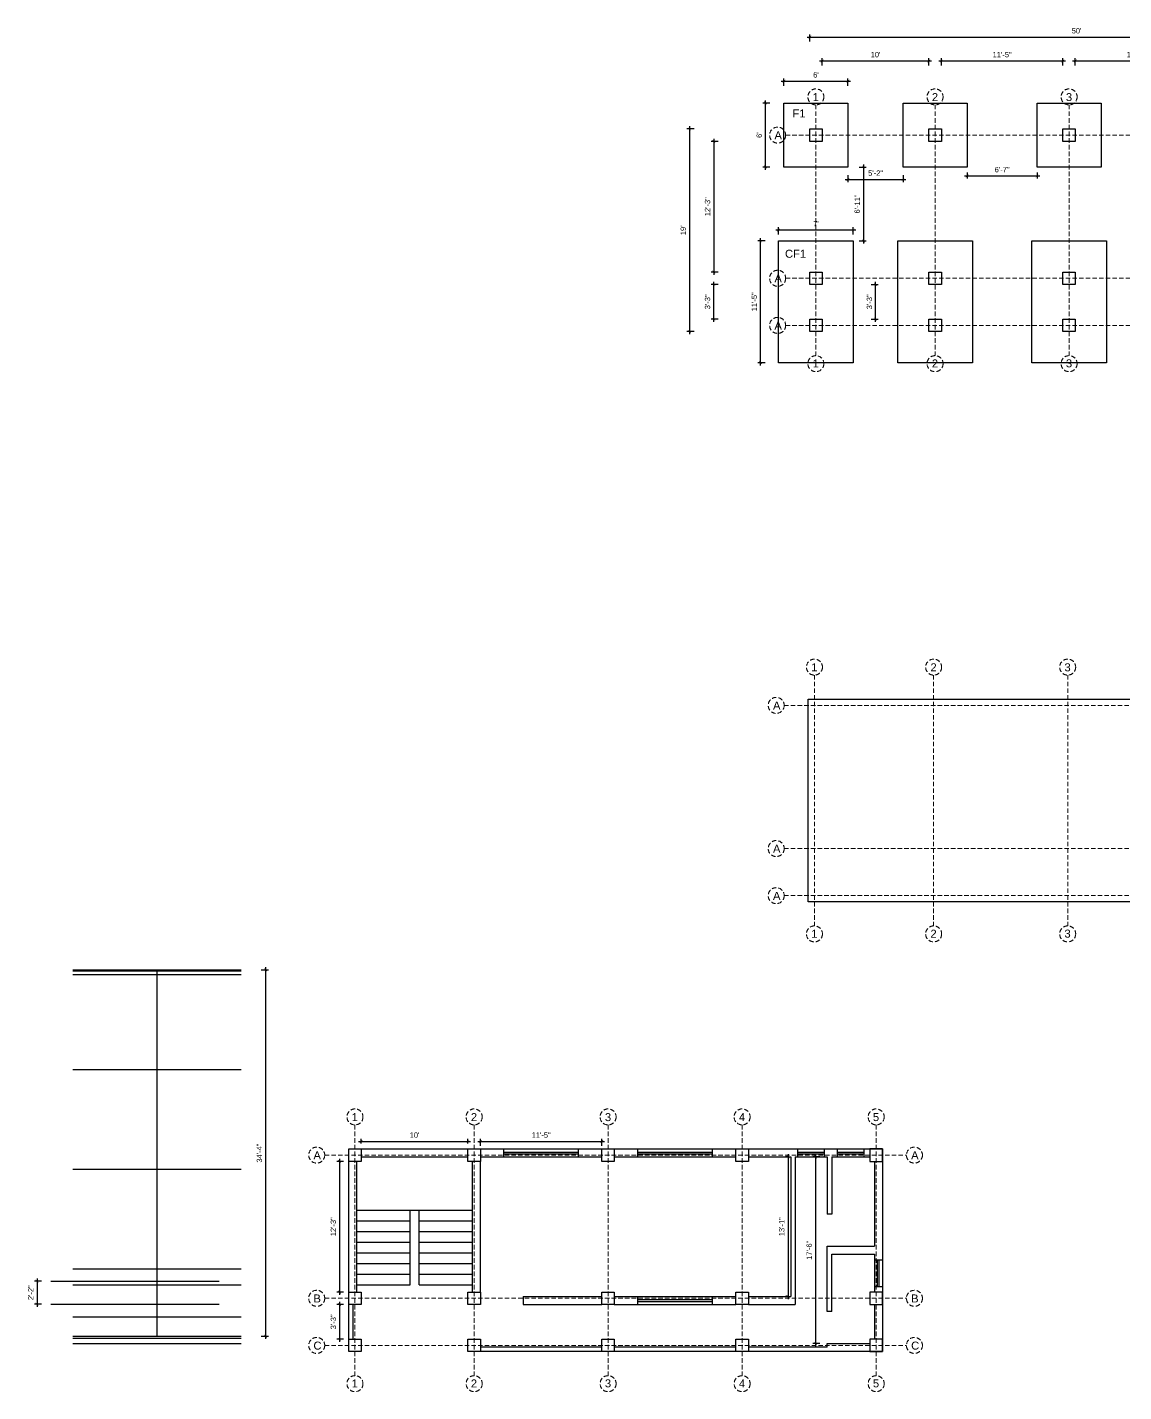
# Model space of a CAD drawing. Header units: inches. Extents: x 135 to 12999, y 9074 to 13214.
# Drawn here: x 135 to 1368, y 11680 to 13214 of the extents above; entities that cross this region are included whole.
import ezdxf

# ---------------------------------------------------------------- set-up
doc = ezdxf.new("R2010")
doc.units = ezdxf.units.IN
doc.header["$MEASUREMENT"] = 0
doc.linetypes.add('HIDDEN', pattern=[0.375, 0.25, -0.125])
doc.layers.add('ns_DIMS', color=1, linetype='Continuous', lineweight=0)
doc.styles.add('arial 1000', font='arial.ttf')
doc.styles.get("Standard").update_dxf_attribs({"font": 'arial.ttf'})
doc.dimstyles.new("1-8'", dxfattribs={"dimtxt": 6, "dimasz": 3, "dimexe": 3, "dimexo": 6, "dimgap": 4, "dimtad": 1, "dimdec": 0, "dimzin": 0, "dimdsep": 46, "dimlunit": 4, "dimtxsty": 'arial 1000', "dimblk": 'ARCHTICK', "dimcen": 8, "dimdle": 3, "dimclrt": 7, "dimazin": 0, "dimtfac": 1, "dimtdec": 0, "dimtix": 1, "dimtmove": 2, "dimatfit": 3, "dimfxl": 5, "dimfxlon": 1, "dimarcsym": 0})

# ---------------------------------------------------------------- blocks, each defined once
blk = doc.blocks.new('grid')
at = {"layer": 'ns_DIMS', "linetype": 'HIDDEN', "ltscale": 20}
for p, q in [((1020.5, 12485.5), (1020.5, 12203.5)), ((1154.5, 12485.5), (1154.5, 12203.5)), ((1305.2, 12485.5), (1305.2, 12203.5)), ((1455.9, 12485.5), (1455.9, 12203.5)), ((1606.5, 12485.5), (1606.5, 12203.5)), ((986.5, 12451.5), (1640.5, 12451.5)), ((986.5, 12290.5), (1640.5, 12290.5)), ((986.5, 12237.5), (1640.5, 12237.5))]:
    blk.add_line(p, q, dxfattribs=at)
for centre in [(1020.5, 12494.5), (1154.5, 12494.5), (1305.2, 12494.5), (1455.9, 12494.5), (1606.5, 12494.5), (977.5, 12451.5), (1649.5, 12451.5), (977.5, 12290.5), (1649.5, 12290.5), (977.5, 12237.5), (1649.5, 12237.5), (1020.5, 12194.5), (1154.5, 12194.5), (1305.2, 12194.5), (1455.9, 12194.5), (1606.5, 12194.5)]:
    blk.add_circle(centre, 9, dxfattribs=at)
at = {"layer": 'ns_DIMS', "linetype": 'HIDDEN', "ltscale": 20, "char_height": 9}
for s, insert, attachment_point in [('1', (1016.9, 12498.8), 1), ('2', (1150.9, 12498.8), 1), ('3', (1301.6, 12498.8), 1), ('4', (1452.2, 12498.8), 1), ('5', (1602.9, 12498.8), 1), ('A', (973.9, 12455.8), 1), ('A', (1645.9, 12455.8), 1), ('A', (973.9, 12294.8), 1), ('A', (1645.9, 12294.8), 1), ('A', (973.9, 12241.8), 1), ('A', (1645.9, 12241.8), 1), ('1', (1016.9, 12190.2), 7), ('2', (1150.9, 12190.2), 7), ('3', (1301.6, 12190.2), 7), ('4', (1452.2, 12190.2), 7), ('5', (1602.9, 12190.2), 7)]:
    blk.add_mtext_dynamic_manual_height_columns(s, width=7.992, gutter_width=1, heights=[0], dxfattribs=dict(at, insert=insert, attachment_point=attachment_point))
blk = doc.blocks.new('_ArchTick')
at = {"color": 0, "const_width": 0.15}
blk.add_lwpolyline([(-0.5, -0.5), (0.5, 0.5)], dxfattribs=at)
blk = doc.blocks.new('*D604')
at = {"layer": 'Defpoints', "color": 0, "lineweight": -2, "transparency": 16777216}
for p, q in [((983.2, 13153.4), (1061.2, 13153.4)), ((986.2, 13148.4), (986.2, 13156.4)), ((1058.2, 13148.4), (1058.2, 13156.4))]:
    blk.add_line(p, q, dxfattribs=at)
at = {"layer": 'Defpoints', "color": 0, "transparency": 16777216}
for p in [(1058.2, 13153.4), (986.2, 13128.8), (1058.2, 13128.8)]:
    blk.add_point(p, dxfattribs=at)
at = {"layer": 'Defpoints', "color": 0, "lineweight": -2, "transparency": 16777216, "xscale": 3, "yscale": 3, "zscale": 3, "rotation": 180}
blk.add_blockref('_ArchTick', (986.2, 13153.4), dxfattribs=at)
at = {"layer": 'Defpoints', "color": 0, "lineweight": -2, "transparency": 16777216, "xscale": 3, "yscale": 3, "zscale": 3}
blk.add_blockref('_ArchTick', (1058.2, 13153.4), dxfattribs=at)
at = {"layer": 'Defpoints', "color": 7, "transparency": 16777216, "insert": (1022.2, 13160.5), "char_height": 6, "attachment_point": 5, "style": 'arial 1000'}
blk.add_mtext("6'", dxfattribs=at)
blk = doc.blocks.new('*D605')
at = {"layer": 'Defpoints', "color": 0, "lineweight": -2, "transparency": 16777216}
for p, q in [((970.5, 13128.8), (962.5, 13128.8)), ((965.5, 13053.8), (965.5, 13131.8)), ((970.5, 13056.8), (962.5, 13056.8))]:
    blk.add_line(p, q, dxfattribs=at)
at = {"layer": 'Defpoints', "color": 0, "transparency": 16777216}
for p in [(965.5, 13128.8), (986.2, 13128.8), (986.2, 13056.8)]:
    blk.add_point(p, dxfattribs=at)
at = {"layer": 'Defpoints', "color": 0, "lineweight": -2, "transparency": 16777216, "xscale": 3, "yscale": 3, "zscale": 3}
for p, rotation in [((965.5, 13128.8), 90), ((965.5, 13056.8), 270)]:
    blk.add_blockref('_ArchTick', p, dxfattribs=dict(at, rotation=rotation))
at = {"layer": 'Defpoints', "color": 7, "transparency": 16777216, "insert": (958.4, 13092.8), "char_height": 6, "attachment_point": 5, "rotation": 90, "style": 'arial 1000'}
blk.add_mtext("6'", dxfattribs=at)
blk = doc.blocks.new('*D606')
at = {"layer": 'Defpoints', "color": 0, "lineweight": -2, "transparency": 16777216}
for p, q in [((977.2, 12986.1), (1067.2, 12986.1)), ((980.2, 12981.1), (980.2, 12989.1)), ((1064.2, 12981.1), (1064.2, 12989.1))]:
    blk.add_line(p, q, dxfattribs=at)
at = {"layer": 'Defpoints', "color": 0, "transparency": 16777216}
for p in [(1064.2, 12986.1), (980.2, 12973.8), (1064.2, 12973.8)]:
    blk.add_point(p, dxfattribs=at)
at = {"layer": 'Defpoints', "color": 0, "lineweight": -2, "transparency": 16777216, "xscale": 3, "yscale": 3, "zscale": 3, "rotation": 180}
blk.add_blockref('_ArchTick', (980.2, 12986.1), dxfattribs=at)
at = {"layer": 'Defpoints', "color": 0, "lineweight": -2, "transparency": 16777216, "xscale": 3, "yscale": 3, "zscale": 3}
blk.add_blockref('_ArchTick', (1064.2, 12986.1), dxfattribs=at)
at = {"layer": 'Defpoints', "color": 7, "transparency": 16777216, "insert": (1022.2, 12993.1), "char_height": 6, "attachment_point": 5, "style": 'arial 1000'}
blk.add_mtext("7'", dxfattribs=at)
blk = doc.blocks.new('*D607')
at = {"layer": 'Defpoints', "color": 0, "lineweight": -2, "transparency": 16777216}
for p, q in [((964.9, 12973.8), (956.9, 12973.8)), ((959.9, 12833.8), (959.9, 12976.8)), ((964.9, 12836.8), (956.9, 12836.8))]:
    blk.add_line(p, q, dxfattribs=at)
at = {"layer": 'Defpoints', "color": 0, "transparency": 16777216}
for p in [(959.9, 12973.8), (980.2, 12973.8), (980.2, 12836.8)]:
    blk.add_point(p, dxfattribs=at)
at = {"layer": 'Defpoints', "color": 0, "lineweight": -2, "transparency": 16777216, "xscale": 3, "yscale": 3, "zscale": 3}
for p, rotation in [((959.9, 12973.8), 90), ((959.9, 12836.8), 270)]:
    blk.add_blockref('_ArchTick', p, dxfattribs=dict(at, rotation=rotation))
at = {"layer": 'Defpoints', "color": 7, "transparency": 16777216, "insert": (952.9, 12905.3), "char_height": 6, "attachment_point": 5, "rotation": 90, "style": 'arial 1000'}
blk.add_mtext('11\'-5"', dxfattribs=at)
blk = doc.blocks.new('*D608')
at = {"layer": 'Defpoints', "color": 0, "lineweight": -2, "transparency": 16777216}
for p, q in [((1026.2, 13176.2), (1152.2, 13176.2)), ((1029.2, 13171.2), (1029.2, 13179.2)), ((1149.2, 13171.2), (1149.2, 13179.2))]:
    blk.add_line(p, q, dxfattribs=at)
at = {"layer": 'Defpoints', "color": 0, "transparency": 16777216}
for p in [(1149.2, 13176.2), (1029.2, 13099.8), (1149.2, 13099.8)]:
    blk.add_point(p, dxfattribs=at)
at = {"layer": 'Defpoints', "color": 0, "lineweight": -2, "transparency": 16777216, "xscale": 3, "yscale": 3, "zscale": 3, "rotation": 180}
blk.add_blockref('_ArchTick', (1029.2, 13176.2), dxfattribs=at)
at = {"layer": 'Defpoints', "color": 0, "lineweight": -2, "transparency": 16777216, "xscale": 3, "yscale": 3, "zscale": 3}
blk.add_blockref('_ArchTick', (1149.2, 13176.2), dxfattribs=at)
at = {"layer": 'Defpoints', "color": 7, "transparency": 16777216, "insert": (1089.2, 13183.3), "char_height": 6, "attachment_point": 5, "style": 'arial 1000'}
blk.add_mtext("10'", dxfattribs=at)
blk = doc.blocks.new('*D609')
at = {"layer": 'Defpoints', "color": 0, "lineweight": -2, "transparency": 16777216}
for p, q in [((1160.2, 13176.2), (1302.8, 13176.2)), ((1163.2, 13171.2), (1163.2, 13179.2)), ((1299.8, 13171.2), (1299.8, 13179.2))]:
    blk.add_line(p, q, dxfattribs=at)
at = {"layer": 'Defpoints', "color": 0, "transparency": 16777216}
for p in [(1299.8, 13176.2), (1163.2, 13099.8), (1299.8, 13099.8)]:
    blk.add_point(p, dxfattribs=at)
at = {"layer": 'Defpoints', "color": 0, "lineweight": -2, "transparency": 16777216, "xscale": 3, "yscale": 3, "zscale": 3, "rotation": 180}
blk.add_blockref('_ArchTick', (1163.2, 13176.2), dxfattribs=at)
at = {"layer": 'Defpoints', "color": 0, "lineweight": -2, "transparency": 16777216, "xscale": 3, "yscale": 3, "zscale": 3}
blk.add_blockref('_ArchTick', (1299.8, 13176.2), dxfattribs=at)
at = {"layer": 'Defpoints', "color": 7, "transparency": 16777216, "insert": (1231.5, 13183.3), "char_height": 6, "attachment_point": 5, "style": 'arial 1000'}
blk.add_mtext('11\'-5"', dxfattribs=at)
blk = doc.blocks.new('*D610')
at = {"layer": 'Defpoints', "color": 0, "lineweight": -2, "transparency": 16777216}
for p, q in [((1310.8, 13176.2), (1453.5, 13176.2)), ((1313.8, 13171.2), (1313.8, 13179.2)), ((1450.5, 13171.2), (1450.5, 13179.2))]:
    blk.add_line(p, q, dxfattribs=at)
at = {"layer": 'Defpoints', "color": 0, "transparency": 16777216}
for p in [(1450.5, 13176.2), (1313.8, 13099.8), (1450.5, 13099.8)]:
    blk.add_point(p, dxfattribs=at)
at = {"layer": 'Defpoints', "color": 0, "lineweight": -2, "transparency": 16777216, "xscale": 3, "yscale": 3, "zscale": 3, "rotation": 180}
blk.add_blockref('_ArchTick', (1313.8, 13176.2), dxfattribs=at)
at = {"layer": 'Defpoints', "color": 0, "lineweight": -2, "transparency": 16777216, "xscale": 3, "yscale": 3, "zscale": 3}
blk.add_blockref('_ArchTick', (1450.5, 13176.2), dxfattribs=at)
at = {"layer": 'Defpoints', "color": 7, "transparency": 16777216, "insert": (1382.2, 13183.3), "char_height": 6, "attachment_point": 5, "style": 'arial 1000'}
blk.add_mtext('11\'-5"', dxfattribs=at)
blk = doc.blocks.new('*D612')
at = {"layer": 'Defpoints', "color": 0, "lineweight": -2, "transparency": 16777216}
for p, q in [((907.4, 13088.8), (907.4, 12935.8)), ((912.4, 13085.8), (904.4, 13085.8)), ((912.4, 12938.8), (904.4, 12938.8))]:
    blk.add_line(p, q, dxfattribs=at)
at = {"layer": 'Defpoints', "color": 0, "transparency": 16777216}
for p in [(1015.2, 13085.8), (907.4, 12938.8), (1015.2, 12938.8)]:
    blk.add_point(p, dxfattribs=at)
at = {"layer": 'Defpoints', "color": 0, "lineweight": -2, "transparency": 16777216, "xscale": 3, "yscale": 3, "zscale": 3}
for p, rotation in [((907.4, 13085.8), 90), ((907.4, 12938.8), 270)]:
    blk.add_blockref('_ArchTick', p, dxfattribs=dict(at, rotation=rotation))
at = {"layer": 'Defpoints', "color": 7, "transparency": 16777216, "insert": (900.3, 13012.3), "char_height": 6, "attachment_point": 5, "rotation": 90, "style": 'arial 1000'}
blk.add_mtext('12\'-3"', dxfattribs=at)
blk = doc.blocks.new('*D613')
at = {"layer": 'Defpoints', "color": 0, "lineweight": -2, "transparency": 16777216}
for p, q in [((912.4, 12924.8), (904.4, 12924.8)), ((907.4, 12882.8), (907.4, 12927.8)), ((912.4, 12885.8), (904.4, 12885.8))]:
    blk.add_line(p, q, dxfattribs=at)
at = {"layer": 'Defpoints', "color": 0, "transparency": 16777216}
for p in [(907.4, 12924.8), (1015.2, 12924.8), (1015.2, 12885.8)]:
    blk.add_point(p, dxfattribs=at)
at = {"layer": 'Defpoints', "color": 0, "lineweight": -2, "transparency": 16777216, "xscale": 3, "yscale": 3, "zscale": 3}
for p, rotation in [((907.4, 12924.8), 90), ((907.4, 12885.8), 270)]:
    blk.add_blockref('_ArchTick', p, dxfattribs=dict(at, rotation=rotation))
at = {"layer": 'Defpoints', "color": 7, "transparency": 16777216, "insert": (900.3, 12905.3), "char_height": 6, "attachment_point": 5, "rotation": 90, "style": 'arial 1000'}
blk.add_mtext('3\'-3"', dxfattribs=at)
blk = doc.blocks.new('*D614')
at = {"layer": 'Defpoints', "color": 0, "lineweight": -2, "transparency": 16777216}
for p, q in [((507.9, 11961.2), (633.9, 11961.2)), ((510.9, 11958.7), (510.9, 11964.2)), ((630.9, 11958.7), (630.9, 11964.2))]:
    blk.add_line(p, q, dxfattribs=at)
at = {"layer": 'Defpoints', "color": 0, "transparency": 16777216}
for p in [(630.9, 11961.2), (510.9, 11952.7), (630.9, 11952.7)]:
    blk.add_point(p, dxfattribs=at)
at = {"layer": 'Defpoints', "color": 0, "lineweight": -2, "transparency": 16777216, "xscale": 3, "yscale": 3, "zscale": 3, "rotation": 180}
blk.add_blockref('_ArchTick', (510.9, 11961.2), dxfattribs=at)
at = {"layer": 'Defpoints', "color": 0, "lineweight": -2, "transparency": 16777216, "xscale": 3, "yscale": 3, "zscale": 3}
blk.add_blockref('_ArchTick', (630.9, 11961.2), dxfattribs=at)
at = {"layer": 'Defpoints', "color": 7, "transparency": 16777216, "insert": (570.9, 11968.2), "char_height": 6, "attachment_point": 5, "style": 'arial 1000'}
blk.add_mtext("10'", dxfattribs=at)
blk = doc.blocks.new('*D615')
at = {"layer": 'Defpoints', "color": 0, "lineweight": -2, "transparency": 16777216}
for p, q in [((490.9, 11938.7), (483.6, 11938.7)), ((486.6, 11941.7), (486.6, 11788.7)), ((490.9, 11791.7), (483.6, 11791.7))]:
    blk.add_line(p, q, dxfattribs=at)
at = {"layer": 'Defpoints', "color": 0, "transparency": 16777216}
for p in [(496.9, 11938.7), (486.6, 11791.7), (496.9, 11791.7)]:
    blk.add_point(p, dxfattribs=at)
at = {"layer": 'Defpoints', "color": 0, "lineweight": -2, "transparency": 16777216, "xscale": 3, "yscale": 3, "zscale": 3}
for p, rotation in [((486.6, 11938.7), 90), ((486.6, 11791.7), 270)]:
    blk.add_blockref('_ArchTick', p, dxfattribs=dict(at, rotation=rotation))
at = {"layer": 'Defpoints', "color": 7, "transparency": 16777216, "insert": (479.6, 11865.2), "char_height": 6, "attachment_point": 5, "rotation": 90, "style": 'arial 1000'}
blk.add_mtext('12\'-3"', dxfattribs=at)
blk = doc.blocks.new('*D616')
at = {"layer": 'Defpoints', "color": 0, "lineweight": -2, "transparency": 16777216}
for p, q in [((490.9, 11777.7), (483.6, 11777.7)), ((486.6, 11780.7), (486.6, 11735.7)), ((490.9, 11738.7), (483.6, 11738.7))]:
    blk.add_line(p, q, dxfattribs=at)
at = {"layer": 'Defpoints', "color": 0, "transparency": 16777216}
for p in [(496.9, 11777.7), (486.6, 11738.7), (496.9, 11738.7)]:
    blk.add_point(p, dxfattribs=at)
at = {"layer": 'Defpoints', "color": 0, "lineweight": -2, "transparency": 16777216, "xscale": 3, "yscale": 3, "zscale": 3}
for p, rotation in [((486.6, 11777.7), 90), ((486.6, 11738.7), 270)]:
    blk.add_blockref('_ArchTick', p, dxfattribs=dict(at, rotation=rotation))
at = {"layer": 'Defpoints', "color": 7, "transparency": 16777216, "insert": (479.6, 11758.2), "char_height": 6, "attachment_point": 5, "rotation": 90, "style": 'arial 1000'}
blk.add_mtext('3\'-3"', dxfattribs=at)
blk = doc.blocks.new('*D617')
at = {"layer": 'Defpoints', "color": 0, "lineweight": -2, "transparency": 16777216}
for p, q in [((641.9, 11961.2), (784.5, 11961.2)), ((644.9, 11956.2), (644.9, 11964.2)), ((781.5, 11956.2), (781.5, 11964.2))]:
    blk.add_line(p, q, dxfattribs=at)
at = {"layer": 'Defpoints', "color": 0, "transparency": 16777216}
for p in [(781.5, 11961.2), (644.9, 11943.7), (781.5, 11943.7)]:
    blk.add_point(p, dxfattribs=at)
at = {"layer": 'Defpoints', "color": 0, "lineweight": -2, "transparency": 16777216, "xscale": 3, "yscale": 3, "zscale": 3, "rotation": 180}
blk.add_blockref('_ArchTick', (644.9, 11961.2), dxfattribs=at)
at = {"layer": 'Defpoints', "color": 0, "lineweight": -2, "transparency": 16777216, "xscale": 3, "yscale": 3, "zscale": 3}
blk.add_blockref('_ArchTick', (781.5, 11961.2), dxfattribs=at)
at = {"layer": 'Defpoints', "color": 7, "transparency": 16777216, "insert": (713.2, 11968.2), "char_height": 6, "attachment_point": 5, "style": 'arial 1000'}
blk.add_mtext('11\'-5"', dxfattribs=at)
blk = doc.blocks.new('*D618')
at = {"layer": 'Defpoints', "color": 0, "lineweight": -2, "transparency": 16777216}
for p, q in [((1055.2, 13042.9), (1123.2, 13042.9)), ((1058.2, 13047.9), (1058.2, 13039.9)), ((1120.2, 13047.9), (1120.2, 13039.9))]:
    blk.add_line(p, q, dxfattribs=at)
at = {"layer": 'Defpoints', "color": 0, "transparency": 16777216}
for p in [(1058.2, 13056.8), (1120.2, 13056.8), (1120.2, 13042.9)]:
    blk.add_point(p, dxfattribs=at)
at = {"layer": 'Defpoints', "color": 0, "lineweight": -2, "transparency": 16777216, "xscale": 3, "yscale": 3, "zscale": 3, "rotation": 180}
blk.add_blockref('_ArchTick', (1058.2, 13042.9), dxfattribs=at)
at = {"layer": 'Defpoints', "color": 0, "lineweight": -2, "transparency": 16777216, "xscale": 3, "yscale": 3, "zscale": 3}
blk.add_blockref('_ArchTick', (1120.2, 13042.9), dxfattribs=at)
at = {"layer": 'Defpoints', "color": 7, "transparency": 16777216, "insert": (1089.2, 13050), "char_height": 6, "attachment_point": 5, "style": 'arial 1000'}
blk.add_mtext('5\'-2"', dxfattribs=at)
blk = doc.blocks.new('*D619')
at = {"layer": 'Defpoints', "color": 0, "lineweight": -2, "transparency": 16777216}
for p, q in [((1075.6, 13059.8), (1075.6, 12970.8)), ((1070.6, 13056.8), (1078.6, 13056.8)), ((1070.6, 12973.8), (1078.6, 12973.8))]:
    blk.add_line(p, q, dxfattribs=at)
at = {"layer": 'Defpoints', "color": 0, "transparency": 16777216}
for p in [(1058.2, 13056.8), (1064.2, 12973.8), (1075.6, 12973.8)]:
    blk.add_point(p, dxfattribs=at)
at = {"layer": 'Defpoints', "color": 0, "lineweight": -2, "transparency": 16777216, "xscale": 3, "yscale": 3, "zscale": 3}
for p, rotation in [((1075.6, 13056.8), 90), ((1075.6, 12973.8), 270)]:
    blk.add_blockref('_ArchTick', p, dxfattribs=dict(at, rotation=rotation))
at = {"layer": 'Defpoints', "color": 7, "transparency": 16777216, "insert": (1068.6, 13015.3), "char_height": 6, "attachment_point": 5, "rotation": 90, "style": 'arial 1000'}
blk.add_mtext('6\'-11"', dxfattribs=at)
blk = doc.blocks.new('*D620')
at = {"layer": 'Defpoints', "color": 0, "lineweight": -2, "transparency": 16777216}
for p, q in [((1189.2, 13046.9), (1273.8, 13046.9)), ((1192.2, 13050.8), (1192.2, 13043.9)), ((1270.8, 13050.8), (1270.8, 13043.9))]:
    blk.add_line(p, q, dxfattribs=at)
at = {"layer": 'Defpoints', "color": 0, "transparency": 16777216}
for p in [(1192.2, 13056.8), (1270.8, 13056.8), (1270.8, 13046.9)]:
    blk.add_point(p, dxfattribs=at)
at = {"layer": 'Defpoints', "color": 0, "lineweight": -2, "transparency": 16777216, "xscale": 3, "yscale": 3, "zscale": 3, "rotation": 180}
blk.add_blockref('_ArchTick', (1192.2, 13046.9), dxfattribs=at)
at = {"layer": 'Defpoints', "color": 0, "lineweight": -2, "transparency": 16777216, "xscale": 3, "yscale": 3, "zscale": 3}
blk.add_blockref('_ArchTick', (1270.8, 13046.9), dxfattribs=at)
at = {"layer": 'Defpoints', "color": 7, "transparency": 16777216, "insert": (1231.5, 13054), "char_height": 6, "attachment_point": 5, "style": 'arial 1000'}
blk.add_mtext('6\'-7"', dxfattribs=at)
blk = doc.blocks.new('*D621')
at = {"layer": 'Defpoints', "color": 0, "lineweight": -2, "transparency": 16777216}
for p, q in [((1012.2, 13203.1), (1618.2, 13203.1)), ((1015.2, 13198.1), (1015.2, 13206.1)), ((1615.2, 13198.1), (1615.2, 13206.1))]:
    blk.add_line(p, q, dxfattribs=at)
at = {"layer": 'Defpoints', "color": 0, "transparency": 16777216}
for p in [(1615.2, 13203.1), (1015.2, 13099.8), (1615.2, 13099.8)]:
    blk.add_point(p, dxfattribs=at)
at = {"layer": 'Defpoints', "color": 0, "lineweight": -2, "transparency": 16777216, "xscale": 3, "yscale": 3, "zscale": 3, "rotation": 180}
blk.add_blockref('_ArchTick', (1015.2, 13203.1), dxfattribs=at)
at = {"layer": 'Defpoints', "color": 0, "lineweight": -2, "transparency": 16777216, "xscale": 3, "yscale": 3, "zscale": 3}
blk.add_blockref('_ArchTick', (1615.2, 13203.1), dxfattribs=at)
at = {"layer": 'Defpoints', "color": 7, "transparency": 16777216, "insert": (1315.2, 13210.1), "char_height": 6, "attachment_point": 5, "style": 'arial 1000'}
blk.add_mtext("50'", dxfattribs=at)
blk = doc.blocks.new('*D622')
at = {"layer": 'Defpoints', "color": 0, "lineweight": -2, "transparency": 16777216}
for p, q in [((885.1, 13099.8), (877.1, 13099.8)), ((880.1, 13102.8), (880.1, 12868.8)), ((885.1, 12871.8), (877.1, 12871.8))]:
    blk.add_line(p, q, dxfattribs=at)
at = {"layer": 'Defpoints', "color": 0, "transparency": 16777216}
for p in [(1015.2, 13099.8), (880.1, 12871.8), (1015.2, 12871.8)]:
    blk.add_point(p, dxfattribs=at)
at = {"layer": 'Defpoints', "color": 0, "lineweight": -2, "transparency": 16777216, "xscale": 3, "yscale": 3, "zscale": 3}
for p, rotation in [((880.1, 13099.8), 90), ((880.1, 12871.8), 270)]:
    blk.add_blockref('_ArchTick', p, dxfattribs=dict(at, rotation=rotation))
at = {"layer": 'Defpoints', "color": 7, "transparency": 16777216, "insert": (873, 12985.8), "char_height": 6, "attachment_point": 5, "rotation": 90, "style": 'arial 1000'}
blk.add_mtext("19'", dxfattribs=at)
blk = doc.blocks.new('*D623')
at = {"layer": 'Defpoints', "color": 0, "lineweight": -2, "transparency": 16777216}
for p, q in [((1084.3, 12924.8), (1092.3, 12924.8)), ((1089.3, 12882.8), (1089.3, 12927.8)), ((1084.3, 12885.8), (1092.3, 12885.8))]:
    blk.add_line(p, q, dxfattribs=at)
at = {"layer": 'Defpoints', "color": 0, "transparency": 16777216}
for p in [(1029.2, 12924.8), (1089.3, 12924.8), (1029.2, 12885.8)]:
    blk.add_point(p, dxfattribs=at)
at = {"layer": 'Defpoints', "color": 0, "lineweight": -2, "transparency": 16777216, "xscale": 3, "yscale": 3, "zscale": 3}
for p, rotation in [((1089.3, 12924.8), 90), ((1089.3, 12885.8), 270)]:
    blk.add_blockref('_ArchTick', p, dxfattribs=dict(at, rotation=rotation))
at = {"layer": 'Defpoints', "color": 7, "transparency": 16777216, "insert": (1082.3, 12905.3), "char_height": 6, "attachment_point": 5, "rotation": 90, "style": 'arial 1000'}
blk.add_mtext('3\'-3"', dxfattribs=at)
blk = doc.blocks.new('*D624')
at = {"layer": 'Defpoints', "color": 0, "lineweight": -2, "transparency": 16777216}
for p, q in [((398.5, 12154), (406.5, 12154)), ((403.5, 11739), (403.5, 12157)), ((398.5, 11742), (406.5, 11742))]:
    blk.add_line(p, q, dxfattribs=at)
at = {"layer": 'Defpoints', "color": 0, "transparency": 16777216}
for p in [(281.4, 12154), (403.5, 12154), (281.4, 11742)]:
    blk.add_point(p, dxfattribs=at)
at = {"layer": 'Defpoints', "color": 0, "lineweight": -2, "transparency": 16777216, "xscale": 3, "yscale": 3, "zscale": 3}
for p, rotation in [((403.5, 12154), 90), ((403.5, 11742), 270)]:
    blk.add_blockref('_ArchTick', p, dxfattribs=dict(at, rotation=rotation))
at = {"layer": 'Defpoints', "color": 7, "transparency": 16777216, "insert": (396.4, 11948), "char_height": 6, "attachment_point": 5, "rotation": 90, "style": 'arial 1000'}
blk.add_mtext('34\'-4"', dxfattribs=at)
blk = doc.blocks.new('*D627')
at = {"layer": 'Defpoints', "color": 0, "lineweight": -2, "transparency": 16777216}
for p, q in [((151.4, 11804), (143.4, 11804)), ((146.4, 11807), (146.4, 11775)), ((151.4, 11778), (143.4, 11778))]:
    blk.add_line(p, q, dxfattribs=at)
at = {"layer": 'Defpoints', "color": 0, "transparency": 16777216}
for p in [(161.9, 11804), (146.4, 11778), (161.9, 11778)]:
    blk.add_point(p, dxfattribs=at)
at = {"layer": 'Defpoints', "color": 0, "lineweight": -2, "transparency": 16777216, "xscale": 3, "yscale": 3, "zscale": 3}
for p, rotation in [((146.4, 11804), 90), ((146.4, 11778), 270)]:
    blk.add_blockref('_ArchTick', p, dxfattribs=dict(at, rotation=rotation))
at = {"layer": 'Defpoints', "color": 7, "transparency": 16777216, "insert": (139.4, 11791), "char_height": 6, "attachment_point": 5, "rotation": 90, "style": 'arial 1000'}
blk.add_mtext('2\'-2"', dxfattribs=at)
blk = doc.blocks.new('*D628')
at = {"layer": 'Defpoints', "color": 0, "lineweight": -2, "transparency": 16777216}
for p, q in [((1026.7, 11943.7), (1018.7, 11943.7)), ((1021.7, 11946.7), (1021.7, 11730.7)), ((1026.7, 11733.7), (1018.7, 11733.7))]:
    blk.add_line(p, q, dxfattribs=at)
at = {"layer": 'Defpoints', "color": 0, "transparency": 16777216}
for p in [(1034.9, 11943.7), (1021.7, 11733.7), (1034.9, 11733.7)]:
    blk.add_point(p, dxfattribs=at)
at = {"layer": 'Defpoints', "color": 0, "lineweight": -2, "transparency": 16777216, "xscale": 3, "yscale": 3, "zscale": 3}
for p, rotation in [((1021.7, 11943.7), 90), ((1021.7, 11733.7), 270)]:
    blk.add_blockref('_ArchTick', p, dxfattribs=dict(at, rotation=rotation))
at = {"layer": 'Defpoints', "color": 7, "transparency": 16777216, "insert": (1014.6, 11838.7), "char_height": 6, "attachment_point": 5, "rotation": 90, "style": 'arial 1000'}
blk.add_mtext('17\'-6"', dxfattribs=at)
blk = doc.blocks.new('*D629')
at = {"layer": 'Defpoints', "color": 0, "lineweight": -2, "transparency": 16777216}
for p, q in [((990.8, 11943.7), (987.8, 11943.7)), ((990.8, 11946.7), (990.8, 11783.7)), ((990.8, 11786.7), (987.8, 11786.7))]:
    blk.add_line(p, q, dxfattribs=at)
at = {"layer": 'Defpoints', "color": 0, "transparency": 16777216}
for p in [(993.9, 11943.7), (990.8, 11786.7), (993.9, 11786.7)]:
    blk.add_point(p, dxfattribs=at)
at = {"layer": 'Defpoints', "color": 0, "lineweight": -2, "transparency": 16777216, "xscale": 3, "yscale": 3, "zscale": 3}
for p, rotation in [((990.8, 11943.7), 90), ((990.8, 11786.7), 270)]:
    blk.add_blockref('_ArchTick', p, dxfattribs=dict(at, rotation=rotation))
at = {"layer": 'Defpoints', "color": 7, "transparency": 16777216, "insert": (983.8, 11865.2), "char_height": 6, "attachment_point": 5, "rotation": 90, "style": 'arial 1000'}
blk.add_mtext('13\'-1"', dxfattribs=at)

msp = doc.modelspace()

# ---------------------------------------------------------------- linework, layer by layer
at = {"layer": 'Defpoints'}
for p, q in [((186.7, 12154), (376.1, 12154)), ((186.7, 12153), (376.1, 12153)), ((281.4, 11742), (281.4, 12153)), ((186.7, 12149), (376.1, 12149)), ((186.7, 12042), (376.1, 12042)), ((496.9, 11952.7), (1096.9, 11952.7)), ((496.9, 11724.7), (496.9, 11952.7)), ((505.9, 11791.7), (505.9, 11938.7)), ((510.9, 11943.7), (630.9, 11943.7)), ((635.9, 11791.7), (635.9, 11938.7)), ((644.9, 11943.7), (781.5, 11943.7)), ((644.9, 11791.7), (644.9, 11938.7)), ((671.2, 11943.7), (671.2, 11952.7)), ((671.2, 11949.2), (755.2, 11949.2)), ((671.2, 11947.2), (755.2, 11947.2)), ((755.2, 11943.7), (755.2, 11952.7)), ((795.5, 11943.7), (932.2, 11943.7)), ((821.9, 11943.7), (821.9, 11952.7)), ((821.9, 11949.2), (905.9, 11949.2)), ((821.9, 11947.2), (905.9, 11947.2)), ((905.9, 11943.7), (905.9, 11952.7)), ((946.2, 11943.7), (993.9, 11943.7)), ((993.9, 11943.7), (993.9, 11786.7)), ((998.9, 11943.7), (1034.9, 11943.7)), ((998.9, 11943.7), (998.9, 11777.7)), ((1001.9, 11943.7), (1001.9, 11952.7)), ((1001.9, 11949.2), (1031.9, 11949.2)), ((1001.9, 11947.2), (1031.9, 11947.2)), ((1031.9, 11943.7), (1031.9, 11952.7)), ((1034.9, 11943.7), (1034.9, 11879.2)), ((1039.9, 11943.7), (1082.9, 11943.7)), ((1039.9, 11943.7), (1039.9, 11879.2)), ((1046.4, 11943.7), (1046.4, 11952.7)), ((1046.4, 11949.2), (1076.4, 11949.2)), ((1046.4, 11947.2), (1076.4, 11947.2)), ((1076.4, 11943.7), (1076.4, 11952.7)), ((1087.9, 11938.7), (1087.9, 11843.2)), ((1096.9, 11952.7), (1096.9, 11724.7)), ((186.7, 11930), (376.1, 11930)), ((505.9, 11883.7), (635.9, 11883.7)), ((565.9, 11799.7), (565.9, 11883.7)), ((575.9, 11799.7), (575.9, 11883.7)), ((1039.9, 11879.2), (1034.9, 11879.2)), ((505.9, 11871.7), (565.9, 11871.7)), ((575.9, 11871.7), (635.9, 11871.7)), ((505.9, 11859.7), (565.9, 11859.7)), ((505.9, 11847.7), (565.9, 11847.7)), ((575.9, 11859.7), (635.9, 11859.7)), ((575.9, 11847.7), (635.9, 11847.7)), ((505.9, 11835.7), (565.9, 11835.7)), ((575.9, 11835.7), (635.9, 11835.7)), ((1034.9, 11843.2), (1087.9, 11843.2)), ((1034.9, 11769.7), (1034.9, 11843.2)), ((1039.9, 11769.7), (1039.9, 11834.2)), ((1039.9, 11834.2), (1087.9, 11834.2)), ((1087.9, 11834.2), (1087.9, 11791.7)), ((186.7, 11818), (376.1, 11818)), ((505.9, 11823.7), (565.9, 11823.7)), ((575.9, 11823.7), (635.9, 11823.7)), ((1087.9, 11827.9), (1096.9, 11827.9)), ((1091.4, 11797.9), (1091.4, 11827.9)), ((1093.4, 11797.9), (1093.4, 11827.9)), ((161.9, 11804), (351.3, 11804)), ((186.7, 11800), (376.1, 11800)), ((505.9, 11811.7), (565.9, 11811.7)), ((505.9, 11799.7), (565.9, 11799.7)), ((575.9, 11811.7), (635.9, 11811.7)), ((575.9, 11799.7), (635.9, 11799.7)), ((692.9, 11786.7), (781.5, 11786.7)), ((692.9, 11786.7), (692.9, 11777.7)), ((795.5, 11786.7), (932.2, 11786.7)), ((821.9, 11777.7), (821.9, 11786.7)), ((905.9, 11777.7), (905.9, 11786.7)), ((946.2, 11786.7), (993.9, 11786.7)), ((1087.9, 11797.9), (1096.9, 11797.9)), ((161.9, 11778), (351.3, 11778)), ((501.9, 11738.7), (501.9, 11777.7)), ((692.9, 11777.7), (781.5, 11777.7)), ((795.5, 11777.7), (932.2, 11777.7)), ((821.9, 11783.2), (905.9, 11783.2)), ((821.9, 11781.2), (905.9, 11781.2)), ((946.2, 11777.7), (998.9, 11777.7)), ((1039.9, 11769.7), (1034.9, 11769.7)), ((1087.9, 11777.7), (1087.9, 11738.7)), ((186.7, 11764), (376.1, 11764)), ((186.7, 11742), (376.1, 11742)), ((186.7, 11740), (376.1, 11740)), ((186.7, 11734), (376.1, 11734)), ((1096.9, 11724.7), (630.9, 11724.7)), ((781.5, 11729.7), (644.9, 11729.7)), ((932.2, 11729.7), (795.5, 11729.7)), ((1034.9, 11729.7), (946.2, 11729.7)), ((1034.9, 11733.7), (1082.9, 11733.7)), ((1034.9, 11729.7), (1034.9, 11733.7))]:
    msp.add_line(p, q, dxfattribs=at)
for points in [[(986.2, 13128.8), (1058.2, 13128.8), (1058.2, 13056.8), (986.2, 13056.8)], [(1120.2, 13128.8), (1192.2, 13128.8), (1192.2, 13056.8), (1120.2, 13056.8)], [(1270.8, 13128.8), (1342.8, 13128.8), (1342.8, 13056.8), (1270.8, 13056.8)], [(1015.2, 13099.8), (1029.2, 13099.8), (1029.2, 13085.8), (1015.2, 13085.8)], [(1149.2, 13099.8), (1163.2, 13099.8), (1163.2, 13085.8), (1149.2, 13085.8)], [(1299.8, 13099.8), (1313.8, 13099.8), (1313.8, 13085.8), (1299.8, 13085.8)], [(980.2, 12973.8), (1064.2, 12973.8), (1064.2, 12836.8), (980.2, 12836.8)], [(1114.2, 12973.8), (1198.2, 12973.8), (1198.2, 12836.8), (1114.2, 12836.8)], [(1264.8, 12973.8), (1348.8, 12973.8), (1348.8, 12836.8), (1264.8, 12836.8)], [(1015.2, 12938.8), (1029.2, 12938.8), (1029.2, 12924.8), (1015.2, 12924.8)], [(1149.2, 12938.8), (1163.2, 12938.8), (1163.2, 12924.8), (1149.2, 12924.8)], [(1299.8, 12938.8), (1313.8, 12938.8), (1313.8, 12924.8), (1299.8, 12924.8)], [(1015.2, 12885.8), (1029.2, 12885.8), (1029.2, 12871.8), (1015.2, 12871.8)], [(1149.2, 12885.8), (1163.2, 12885.8), (1163.2, 12871.8), (1149.2, 12871.8)], [(1299.8, 12885.8), (1313.8, 12885.8), (1313.8, 12871.8), (1299.8, 12871.8)], [(1013.5, 12458.5), (1613.5, 12458.5), (1613.5, 12230.5), (1013.5, 12230.5)], [(496.9, 11952.7), (510.9, 11952.7), (510.9, 11938.7), (496.9, 11938.7)], [(630.9, 11952.7), (644.9, 11952.7), (644.9, 11938.7), (630.9, 11938.7)], [(781.5, 11952.7), (795.5, 11952.7), (795.5, 11938.7), (781.5, 11938.7)], [(932.2, 11952.7), (946.2, 11952.7), (946.2, 11938.7), (932.2, 11938.7)], [(1096.9, 11952.7), (1082.9, 11952.7), (1082.9, 11938.7), (1096.9, 11938.7)], [(496.9, 11791.7), (510.9, 11791.7), (510.9, 11777.7), (496.9, 11777.7)], [(630.9, 11791.7), (644.9, 11791.7), (644.9, 11777.7), (630.9, 11777.7)], [(781.5, 11791.7), (795.5, 11791.7), (795.5, 11777.7), (781.5, 11777.7)], [(932.2, 11791.7), (946.2, 11791.7), (946.2, 11777.7), (932.2, 11777.7)], [(1096.9, 11791.7), (1082.9, 11791.7), (1082.9, 11777.7), (1096.9, 11777.7)], [(496.9, 11738.7), (510.9, 11738.7), (510.9, 11724.7), (496.9, 11724.7)], [(630.9, 11738.7), (644.9, 11738.7), (644.9, 11724.7), (630.9, 11724.7)], [(781.5, 11738.7), (795.5, 11738.7), (795.5, 11724.7), (781.5, 11724.7)], [(932.2, 11738.7), (946.2, 11738.7), (946.2, 11724.7), (932.2, 11724.7)], [(1096.9, 11738.7), (1082.9, 11738.7), (1082.9, 11724.7), (1096.9, 11724.7)]]:
    msp.add_lwpolyline(points, close=True, dxfattribs=at)
msp.add_lwpolyline([(496.9, 11724.7), (496.9, 11952.7), (1096.9, 11952.7), (1096.9, 11724.7), (630.9, 11724.7)], dxfattribs=at)
at = {"layer": 'ns_DIMS', "linetype": 'HIDDEN', "ltscale": 20}
for p, q in [((503.9, 11979.7), (503.9, 11697.7)), ((637.9, 11979.7), (637.9, 11697.7)), ((788.5, 11979.7), (788.5, 11697.7)), ((939.2, 11979.7), (939.2, 11697.7)), ((1089.9, 11979.7), (1089.9, 11697.7)), ((469.9, 11945.7), (1123.9, 11945.7)), ((469.9, 11784.7), (1123.9, 11784.7)), ((469.9, 11731.7), (1123.9, 11731.7))]:
    msp.add_line(p, q, dxfattribs=at)
for centre in [(503.9, 11988.7), (637.9, 11988.7), (788.5, 11988.7), (939.2, 11988.7), (1089.9, 11988.7), (460.9, 11945.7), (1132.9, 11945.7), (460.9, 11784.7), (1132.9, 11784.7), (460.9, 11731.7), (1132.9, 11731.7), (503.9, 11688.7), (637.9, 11688.7), (788.5, 11688.7), (939.2, 11688.7), (1089.9, 11688.7)]:
    msp.add_circle(centre, 9, dxfattribs=at)

# ---------------------------------------------------------------- block references
at = {"layer": 'Defpoints'}
for p in [(1.6, 641.3), (0, 0)]:
    msp.add_blockref('grid', p, dxfattribs=at)

# ---------------------------------------------------------------- texts
at = {"layer": 'ns_DIMS', "linetype": 'HIDDEN', "ltscale": 20, "char_height": 9}
for s, insert, attachment_point in [('F1', (995.8, 13121.7), 1), ('CF1', (987.4, 12963.9), 1), ('1', (500.2, 11993), 1), ('2', (634.2, 11993), 1), ('3', (784.9, 11993), 1), ('4', (935.6, 11993), 1), ('5', (1086.2, 11993), 1), ('A', (457.2, 11950), 1), ('A', (1129.2, 11950), 1), ('B', (457.2, 11789), 1), ('B', (1129.2, 11789), 1), ('C', (457.2, 11736), 1), ('C', (1129.2, 11736), 1), ('1', (500.2, 11684.4), 7), ('2', (634.2, 11684.4), 7), ('3', (784.9, 11684.4), 7), ('4', (935.6, 11684.4), 7), ('5', (1086.2, 11684.4), 7)]:
    msp.add_mtext_dynamic_manual_height_columns(s, width=7.992, gutter_width=1, heights=[0], dxfattribs=dict(at, insert=insert, attachment_point=attachment_point))

# ---------------------------------------------------------------- dimensions: what is measured, and where the dimension line sits
at = {"layer": 'Defpoints'}
for base, p1, p2, picture, middle in [((1615.2, 13203.1), (1015.2, 13099.8), (1615.2, 13099.8), '*D621', (1315.2, 13210.1)), ((1149.2, 13176.2), (1029.2, 13099.8), (1149.2, 13099.8), '*D608', (1089.2, 13183.3)), ((1299.8, 13176.2), (1163.2, 13099.8), (1299.8, 13099.8), '*D609', (1231.5, 13183.3)), ((1450.5, 13176.2), (1313.8, 13099.8), (1450.5, 13099.8), '*D610', (1382.2, 13183.3)), ((1058.2, 13153.4), (986.2, 13128.8), (1058.2, 13128.8), '*D604', (1022.2, 13160.5)), ((1270.8, 13046.9), (1192.2, 13056.8), (1270.8, 13056.8), '*D620', (1231.5, 13054)), ((1120.2, 13042.9), (1058.2, 13056.8), (1120.2, 13056.8), '*D618', (1089.2, 13050)), ((1064.2, 12986.1), (980.2, 12973.8), (1064.2, 12973.8), '*D606', (1022.2, 12993.1)), ((630.9, 11961.2), (510.9, 11952.7), (630.9, 11952.7), '*D614', (570.9, 11968.2)), ((781.5, 11961.2), (644.9, 11943.7), (781.5, 11943.7), '*D617', (713.2, 11968.2))]:
    dim = msp.add_linear_dim(base=base, p1=p1, p2=p2, dimstyle="1-8'", dxfattribs=at)
    dim.commit()
    dim.dimension.update_dxf_attribs({"geometry": picture, "text_midpoint": middle})
for base, p1, p2, picture, middle in [((965.5, 13128.8), (986.2, 13056.8), (986.2, 13128.8), '*D605', (958.4, 13092.8)), ((880.1, 12871.8), (1015.2, 13099.8), (1015.2, 12871.8), '*D622', (873, 12985.8)), ((907.4, 12938.8), (1015.2, 13085.8), (1015.2, 12938.8), '*D612', (900.3, 13012.3)), ((1075.6, 12973.8), (1058.2, 13056.8), (1064.2, 12973.8), '*D619', (1068.6, 13015.3)), ((959.9, 12973.8), (980.2, 12836.8), (980.2, 12973.8), '*D607', (952.9, 12905.3)), ((907.4, 12924.8), (1015.2, 12885.8), (1015.2, 12924.8), '*D613', (900.3, 12905.3)), ((1089.3, 12924.8), (1029.2, 12885.8), (1029.2, 12924.8), '*D623', (1082.3, 12905.3)), ((403.5, 12154), (281.4, 11742), (281.4, 12154), '*D624', (396.4, 11948)), ((486.6, 11791.7), (496.9, 11938.7), (496.9, 11791.7), '*D615', (479.6, 11865.2)), ((990.8, 11786.7), (993.9, 11943.7), (993.9, 11786.7), '*D629', (983.8, 11865.2)), ((1021.7, 11733.7), (1034.9, 11943.7), (1034.9, 11733.7), '*D628', (1014.6, 11838.7)), ((146.4, 11778), (161.9, 11804), (161.9, 11778), '*D627', (139.4, 11791)), ((486.6, 11738.7), (496.9, 11777.7), (496.9, 11738.7), '*D616', (479.6, 11758.2))]:
    dim = msp.add_linear_dim(base=base, p1=p1, p2=p2, angle=90, dimstyle="1-8'", dxfattribs=at)
    dim.commit()
    dim.dimension.update_dxf_attribs({"geometry": picture, "text_midpoint": middle})

doc.saveas('drawing.dxf')
